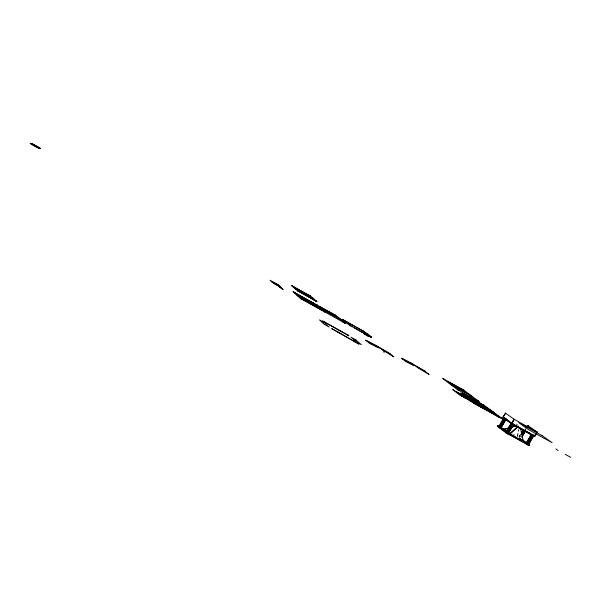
<?xml version="1.0" encoding="UTF-8"?>
<svg xmlns="http://www.w3.org/2000/svg" width="601" height="601" viewBox="0 0 601 601"><rect width="100%" height="100%" fill="white"/><g stroke="black" fill="none" stroke-linecap="round" stroke-linejoin="round"><path stroke-width="0.45" stroke-dasharray="3 2.25" d="M517.326 436.364L518.791 429.445M517.514 436.341L518.979 429.422M518.926 436.739L520.819 433.516M519.024 436.777L520.443 434.365M519.542 437.205L520.489 435.59M519.332 438.174L520.751 435.755M525.169 429.828L526.453 427.642M525.612 429.369L525.004 429.49M512.465 433.809L517.318 436.491M516.071 424.066L518.498 425.403M525.071 429.174L525.965 429.7M524.906 429.445L525.71 429.933"/><path stroke-width="0.9" d="M384.047 352.111L383.896 351.57L384.031 352.096M471.785 401.671L460.847 393.114L484.729 406.351L487.832 409.093M461.41 393.955L460.847 393.114M461.681 394.106L461.576 393.67M462.417 394.669L461.853 393.82M472.078 401.235L465.948 396.607L474.737 403.128L472.363 401.791L472.303 402.174L502.586 418.897L493.969 412.571L471.146 399.905L477.089 404.383M468.374 398.012L468.329 397.562L486.78 408.259M472.191 402.084L470.095 400.529L498.394 416.335M472.303 402.174L472.641 401.543M472.739 402.046L474.084 403.549L499.033 416.966L492.452 411.933L475.211 402.385L480.883 406.644M478.644 405.314L484.879 409.206M485.345 406.862L486.074 407.816M485.691 407.501L494.751 414.547L488.2 409.679M487.712 409.003L487.651 409.371M490.191 410.017L498.552 416.636L490.191 410.017L471.454 399.567L466.083 395.533L482.903 404.856L488.53 409.026M498.86 417.259L484.819 408.733M491.04 412.609L490.972 412.143M496.764 415.253L496.742 415.659M497.741 416.478L498.019 416.636M522.637 439.842L529.571 445.086L529.241 445.642L506.102 432.9L497.575 426.327L497.898 425.778L505.989 430.241M504.607 415.186L505.471 413.112L502.782 417.432L511.706 423.945L512.901 421.609M504.494 415.103L503.105 416.884L511.917 423.292L534.89 436.033M506.162 419.107L500.783 428.295L498.462 426.89L503.841 417.71L504.923 418.349M498.65 427.003L498.973 426.455L499.867 426.98M499.078 426.492L498.462 426.89M504.517 418.814L499.386 427.529L499.048 427.341L504.667 417.898M499.123 427.371L499.446 426.815L500.445 427.266L500.122 427.814M504.697 418.304L499.311 427.506L499.701 427.657L504.78 418.98M504.622 418.859L499.544 427.529L499.934 427.679L505.306 418.506M505.343 418.236L499.807 427.694L500.197 427.844M502.256 424.336L504.622 420.287M500.13 427.146L500.918 427.634L500.595 428.182M506.065 419.062L500.783 428.295M505.396 430.196L503.638 429.587L506.027 430.909M511.226 423.134L505.734 432.495L511.579 422.969M506.358 432.089L505.929 432.607L506.358 432.089L507.755 432.878M512.758 421.549L513.96 419.213L537.196 432.119L534.567 436.596L511.436 423.795L514.073 419.295M506.102 432.9L506.433 432.337L497.898 425.778M506.418 432.99L507.064 432.547M506.688 433.156L511.917 424.268M512.022 424.306L506.838 433.148L506.034 432.652M512.661 423.63L507.004 433.276L508.108 433.937L513.607 424.561M507.109 433.313L512.766 423.667M505.471 413.112L514.223 419.355L506.342 432.96L507.229 433.298L507.004 432.87M507.837 432.262L512.27 424.697M512.984 424.111L511.842 423.585L506.613 433.126L507.59 433.156M510.324 428.648L511.211 427.131M507.92 433.817L508.251 433.253L506.748 432.427M508.003 433.892L513.314 424.404M508.454 432.878L509.625 434.177L508.326 433.103M521.292 432.712L523.186 429.49M521.39 432.75L523.283 429.535L522.908 430.121M521.435 433.975L523.802 429.94M521.698 434.14L523.599 430.909M524.245 430.782L522.404 433.922L522.036 433.719L523.982 430.624M524.147 430.744L522.404 433.922M522.742 433.501L524.162 431.082M527.002 426.995L528.114 425.681L527.257 427.146M522.104 436.499L525.424 430.857M520.789 438.955L520.338 439.083M521.736 437.348L525.522 430.894M525.928 443.613L531.502 434.343L525.928 443.613L528.317 445.063L533.673 435.304M526.446 443.17C525.747 444.665 526.709 442.103 527.362 443.711M526.566 444.094L532.05 434.771L532.877 435.101L527.4 444.409L526.566 444.094L526.904 444.289L532.576 434.636M527.032 444.274L532.674 434.673M527.205 444.402L532.847 434.801M527.31 444.44L532.944 434.846M527.603 444.552L530.495 439.782M531.374 438.279L532.261 436.769M528.121 444.943L528.452 444.387L527.535 443.846M528.219 445.025L533.793 435.74M536.806 431.886L534.627 435.89L537.069 432.036M517.656 426.823L509.656 434.125L517.987 426.229M509.656 434.125L517.536 426.868M523.381 441.682L520.564 428.543M506.297 431.631L503.6 429.369L508.656 427.942M511.917 426.935L516.169 425.741M503.668 429.399L508.656 428.077M511.992 427.101L516.176 425.876M38.764 147.854L39.208 147.846L38.592 147.756M36.684 147.207L38.464 147.185M36.571 146.636L37.037 146.629L36.406 146.539M34.475 145.975L36.293 145.975M34.385 145.412L34.85 145.419L34.212 145.322M32.266 144.743L34.122 144.773M32.191 144.195L32.672 144.202L32.018 144.097M528.377 444.748L527.37 444.124M528.317 445.063L528.452 444.387M526.964 443.568L527.933 443.996L527.235 443.733M526.191 443.373L527.197 443.989M526.731 443.816L527.565 444.131M527.002 443.989L527.836 444.297L527.498 444.101M518.979 438.309L519.745 438.602M506.778 432.848L507.98 433.494M508.108 433.937L508.251 433.253M506.898 432.833L506.508 432.682L506.853 432.878M498.732 426.657L499.701 427.258M499.048 427.341L499.439 427.491M500.836 427.98L499.859 427.379M533.53 435.98L532.524 435.364M531.337 434.621L532.246 435.199M531.885 435.049L532.711 435.379M532.155 435.214L532.982 435.545M512.555 424.223L511.676 423.863L512.826 424.389M512.39 423.465L511.917 423.615M505.899 419.34L504.923 418.739L505.982 418.995M499.408 416.951L500.408 417.552M501.076 417.883L500.167 417.515M501.565 418.288L500.565 417.672M503.781 418.026L504.757 418.619M504.269 418.416L505.148 418.784M504.532 418.581L505.411 418.942M480.612 406.561L479.658 406.156M481.07 406.937L480.079 406.336M492.707 412.016L493.872 412.549M489.695 409.724L491.055 410.498M490.371 410.152L491.415 410.791M478.937 405.615L479.929 406.223M483.234 404.969L484.233 405.442M472.138 400.499L473.52 401.265M484.571 405.728L483.813 405.262M472.987 401.04L472.566 400.867L474.219 401.791M473.363 401.25L473.783 401.423M469.734 398.666L470.846 399.282M470.313 399.102L471.432 399.725M482.896 404.691L483.662 405.157M463.596 394.091L464.633 394.579M476.503 399.973L477.427 400.536M478.065 400.852L477.171 400.469M478.486 401.198L477.57 400.642M458.796 390.169L457.857 389.756M459.179 390.492L458.27 389.936M470.192 395.3L471.094 395.849M470.598 395.631L471.485 396.014M472.131 396.495L471.229 395.946M467.961 393.625L468.682 394.061M468.262 393.873L469.246 394.346M457.218 389.283L458.135 389.839M469.546 394.602L468.818 394.158M453.154 385.97L452.26 385.421M449.405 383.415L450.419 383.904M450.697 384.144L449.976 383.708M461.966 389.178L462.672 389.606M462.252 389.418L463.221 389.891M463.506 390.132L462.8 389.703M451.238 384.783L452.132 385.324M452.786 385.654L451.854 385.241M449.135 383.175L449.848 383.611M443.448 378.9L444.147 379.321M443.711 379.126L444.477 379.471M444.973 379.847L444.274 379.419M343.156 322.113L344.433 322.729M325.517 312.325L323.796 311.258M339.212 318.77L340.925 319.822M339.437 318.988L340.557 319.514M320.017 309.162L321.738 310.229M337.95 317.666L339.347 318.53M338.115 317.839L339.047 318.275M323.999 311.476L325.171 312.024M315.585 305.24L316.96 306.089M315.72 305.391L316.825 305.932L315.856 305.481M300.695 298.434L302.393 299.486M302.085 299.2L300.861 298.622L302.22 299.29M319.266 307.284L320.649 308.14M316.697 306.255L318.387 307.299M320.506 307.982L319.544 307.532M334.419 314.699L335.786 315.54M335.628 315.382L334.712 314.947M320.408 308.321L322.098 309.365M320.603 308.523L321.76 309.072M312.55 302.619L313.639 303.152M297.705 295.7L299.366 296.729M313.767 303.302L312.422 302.468M299.208 296.548L297.998 295.97M316.043 304.482L317.396 305.323M316.179 304.632L317.125 305.083M296.714 294.753L298.073 295.594M296.819 294.896L297.826 295.369M293.866 292.154L295.204 292.98M293.972 292.289L295.099 292.845L294.107 292.371M314.969 300.432L316.502 301.371M315.134 300.605L316.209 301.116M297.608 290.764L299.125 291.695M297.75 290.929L298.855 291.462M311.739 297.645L313.061 298.449M312.858 298.276L311.859 297.78L313.572 298.877M312.227 298.126L313.279 298.637M294.685 288.149L296 288.946M294.783 288.27L295.812 288.788M294.971 288.435L296.458 289.351M295.106 288.593L296.195 289.119M308.937 295.264L310.154 296.008M310.041 295.88L309.169 295.459M292.146 285.903L293.348 286.647M292.236 286.016L293.258 286.527M413.03 365.002L413.773 365.581L405.893 361.629L401.693 358.301L424.952 371.223L429.099 374.521L417.011 367.211M377.368 347.123L378.044 347.678L369.525 343.404L365.739 340.241L390.094 353.764L393.835 356.896L381.537 349.436M401.693 358.301L411.294 363.147L424.952 371.223M365.739 340.241L376.098 345.462L390.094 353.764M506.635 430.962L497.733 426.056L506.267 432.622L529.406 445.364L523.163 440.646M503.676 429.535L506.057 430.849M497.575 426.327L506.478 431.233M509.791 433.899L523.343 441.735L519.948 439.076M509.768 434.072L523.494 441.637L520.128 439.053M506.433 432.337L529.571 445.086M494.923 414.254L498.725 416.335M534.725 436.318L511.752 423.577L502.947 417.154M461.929 396.194L452.906 389.703M465.182 397.997L456.099 391.469M468.622 399.898L465.925 398.057M471.672 401.588L470.5 400.664M513.059 424.456L530.307 434.005L528.174 432.45M460.952 395.676L456.542 392.521M462.034 396.277L459.457 394.474M464.475 397.622L465.287 398.072M467.458 399.274L462.988 396.089M469.892 400.619L470.703 401.07M555.857 448.917L558.074 450.555M353.704 339.542L354.305 339.873M348.032 323.496L348.467 323.744M365.408 333.127L365.844 333.367M318.462 307.216L296.909 295.226L300.56 298.487L322.557 310.725L318.477 307.224M271.772 281.478L272.441 282.139M273.898 282.658L274.582 283.326M276.024 283.845L276.715 284.513M278.143 285.024L278.849 285.7M271.254 281.463L279.871 286.286L281.223 287.579L279.555 286.384M273.124 282.808L275.799 284.589M275.273 284.003L277.955 285.783M277.414 285.19L280.104 286.977M273.643 283.387L269.999 280.231L278.466 284.934L279.788 286.204M512.638 421.459L513.021 421.692M460.674 393.4L486.247 407.523M468.164 397.847L462.169 394.534L465.775 396.9M486.885 408.334L492.587 411.497L484.414 405.495L462.154 393.137L467.781 397.374M505.238 418.439L504.908 418.995M452.808 389.628L458.007 393.204M455.994 391.394L461.222 394.985M459.179 393.159L469.922 400.829M462.98 395.263L464.318 396.021M459.284 393.234L465.242 397.336M455.581 391.514L457.301 392.836M458.781 393.294L460.253 394.466M461.981 395.06L463.739 396.397M489.973 410.686L490.529 410.994M465.873 397.584L467.54 398.583M469.839 399.965L470.395 400.274M528.009 432.359L529.654 433.268M462.695 396.269L464.205 397.471L459.773 394.301M310.371 296.038L291.32 285.407L297.48 290.801L317.238 301.815L310.386 296.045M294.257 288.007L313.827 298.922M30.982 143.534L39.794 148.409M532.05 434.771L532.388 434.966L526.837 444.267L527.4 444.409M464.047 394.279L463.176 393.775L463.934 394.233M464.295 394.436L465.054 394.895L464.19 394.384M493.211 412.226L492.129 411.587L493.105 412.181M493.474 412.384L494.45 412.977L493.368 412.339M512.435 424.231L513.442 424.839L512.337 424.186M343.772 322.399L342.833 321.843L343.682 322.361M343.915 322.489L344.756 323.007L343.825 322.452M318.057 307.013L317.027 306.54M321.4 309.928L320.356 309.462M498.973 426.455L499.762 426.943M500.024 427.101L500.813 427.589M500.092 427.409L499.206 427.063L499.544 427.258M527.858 425.538L537.196 432.119M570.815 457.391L565.218 454.318M468.044 397.516L469.862 398.891M477.359 404.533L479.282 405.975M520.075 438.85L529.241 445.642M503.803 429.317L507.124 431.864M503.6 429.369L506.921 431.916M508.251 432.938L509.58 433.952M411.294 363.147L414.667 365.821M354.47 327.943L371.681 337.664L349.361 324.998L352.066 326.764L351.495 326.29M376.098 345.462L379.133 348.009M276.347 283.755L277.662 285.017M277.737 285.099L279.074 286.384M274.236 282.583L276.918 285.19M272.118 281.403L274.762 283.995M473.355 402.565L473.46 403.023L473.355 402.565M474.332 400.89L474.384 401.34L474.332 400.89M480.319 404.203L480.372 404.653L480.319 404.203M507.387 420.024L507.327 420.723L507.387 420.024M509.565 421.617L509.505 422.323L509.565 421.617M517.453 426.357L517.243 427.01L517.453 426.357M529.008 432.758L528.805 433.411L529.008 432.758M40.628 148.394L38.892 148.432L30.05 143.511L31.951 143.564L40.628 148.394M507.665 433.186L507.274 433.036L507.665 433.186M348.054 335.058L322.519 320.934L348.903 335.906L348.054 335.058M355.815 339.858L351.014 337.176L357.144 342.375L361.299 344.643L355.815 339.858M323.639 322.159L319.499 319.897L324.134 324.232L329.115 327.012L323.639 322.159M338.07 332.15L331.669 328.612L359.015 344.125L338.07 332.15M295.632 293.979L292.95 291.605L314 303.317L317.906 306.66L295.632 293.979M314.639 304.669L298.502 295.7L296.12 293.536L312.032 302.378L314.639 304.669M335.343 316.164L322.639 309.109L319.972 306.803L332.503 313.767L335.343 316.164M347.363 322.827L342.457 319.815L346.724 323.376L350.714 325.599L347.363 322.827M364.657 332.406L363.049 331.219L366.926 333.382L371.666 337.191L364.657 332.406M340.301 319.108L318.891 307.209L315.119 303.926L336.117 315.6L340.301 319.108M341.105 319.777L319.612 307.832L323.563 311.28L345.5 323.466L341.105 319.777M316.457 306.262L300.169 297.21L302.671 299.493L319.199 308.674L316.457 306.262M367.459 335.643L363.695 333.555L368.225 336.267L367.459 335.643M281.771 288.315L279.6 287.113L283.161 289.652L281.771 288.315M463.551 390.011L442.396 378.269L449.052 383.273L470.636 395.255L463.551 390.011M460.336 388.426L447.707 381.417L452.388 384.918L465.189 392.025L460.336 388.426M471.988 396.254L450.322 384.234L457.331 389.508L479.433 401.768L471.988 396.254M542.222 435.687L518.843 422.721L528.211 429.452L552.109 442.697L542.222 435.687M308.576 295.166L294.182 287.143L296.308 289.013L310.89 297.142L308.576 295.166M311.836 297.946L297.179 289.78L299.388 291.725L314.233 299.989L311.836 297.946M363.703 331.234L342.848 319.642L364.506 331.932L363.703 331.234"/></g></svg>
